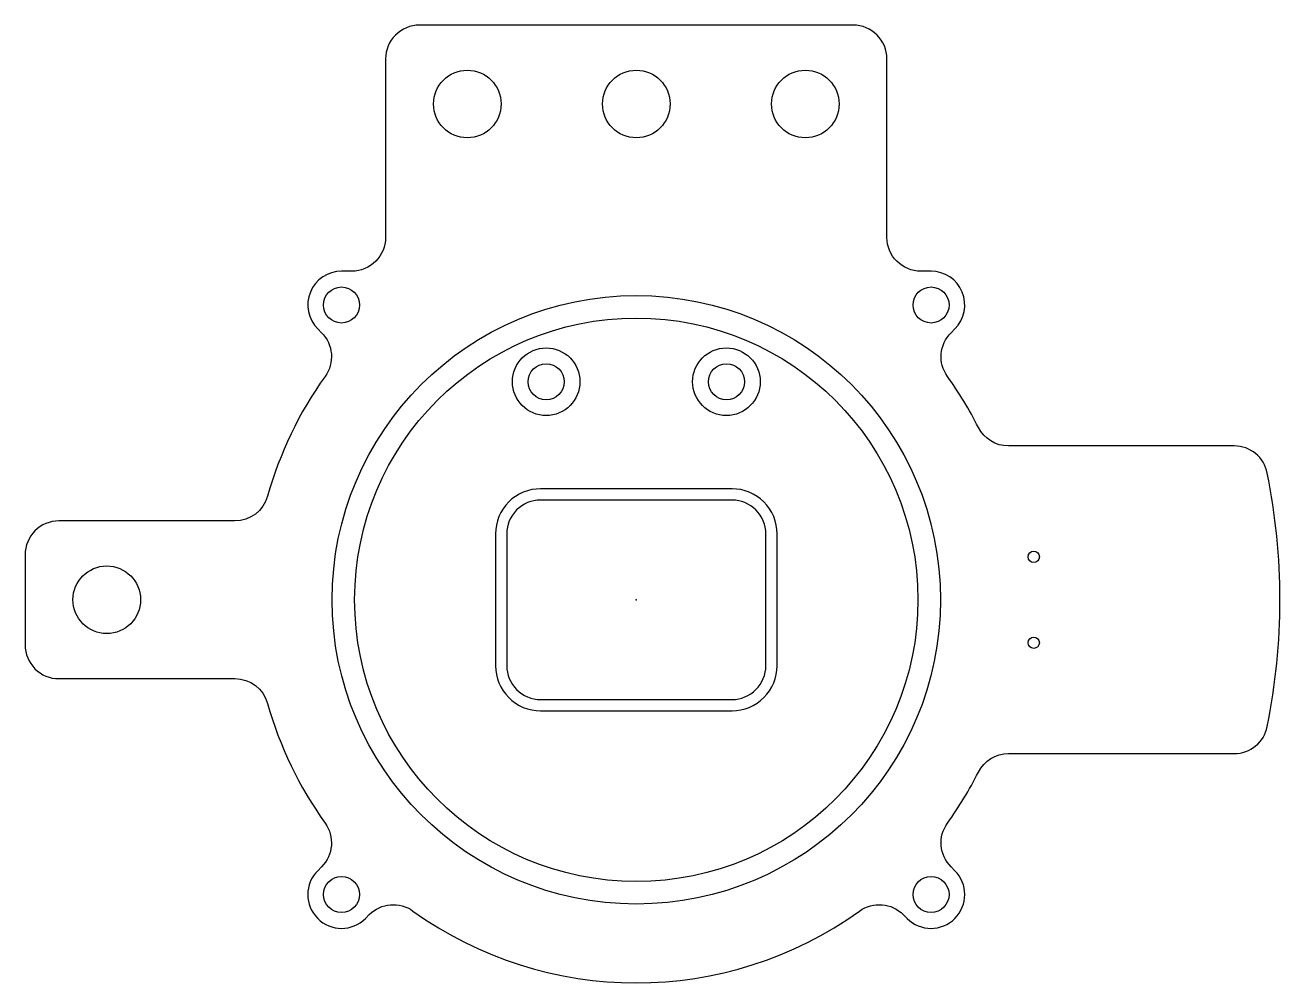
# Model space of a CAD drawing. Header units: millimetres. Extents: x -54 to 57, y -34 to 51.
import ezdxf

# ---------------------------------------------------------------- set-up
doc = ezdxf.new("R2010")
doc.units = ezdxf.units.MM
doc.layers.get('0').update_dxf_attribs({"linetype": 'CONTINUOUS'})

msp = doc.modelspace()

# ---------------------------------------------------------------- linework, layer by layer
for points in [[(-27.94, -23.7), (-28.28, -24.04, 1), (-24.04, -28.28), (-23.7, -27.94, -0.367273), (-19.82, -27.62, 0.321716), (19.82, -27.62, -0.367273), (23.7, -27.94), (24.04, -28.28, 1), (28.28, -24.04), (27.94, -23.7, -0.367273), (27.62, -19.82, 0.038958), (30.36, -15.3, -0.283237), (33.04, -13.65), (53.07, -13.65, 0.357325), (56.01, -11.24, 0.099353), (56.01, 11.24, 0.357325), (53.07, 13.65), (33.04, 13.65, -0.283237), (30.36, 15.3, 0.038958), (27.62, 19.82, -0.367273), (27.94, 23.7), (28.28, 24.04, 0.668179), (26.16, 29.16), (25.25, 29.16, -0.414214), (22.25, 32.16), (22.25, 48, 0.414214), (19.25, 51), (-19.25, 51, 0.414214), (-22.25, 48), (-22.25, 32.16, -0.414214), (-25.25, 29.16), (-26.16, 29.16, 0.668179), (-28.28, 24.04), (-27.94, 23.7, -0.367273), (-27.62, 19.82, 0.087433), (-32.73, 9.19, -0.336147), (-35.62, 7), (-51.25, 7, 0.414214), (-54.25, 4), (-54.25, -4, 0.414214), (-51.25, -7), (-35.62, -7, -0.336147), (-32.73, -9.19, 0.087433), (-27.62, -19.82, -0.367273)], [(-8.5, -9.85), (8.5, -9.85, 0.414214), (12.5, -5.85), (12.5, 5.85, 0.414214), (8.5, 9.85), (-8.5, 9.85, 0.414214), (-12.5, 5.85), (-12.5, -5.85, 0.414214)], [(8.5, 8.85), (-8.5, 8.85, 0.414214), (-11.5, 5.85), (-11.5, -5.85, 0.414214), (-8.5, -8.85), (8.5, -8.85, 0.414214), (11.5, -5.85), (11.5, 5.85, 0.414214)]]:
    msp.add_lwpolyline(points, format="xyb", close=True)
for centre, radius in [((-15, 44), 3), ((0, 44), 3), ((15, 44), 3), ((-26.16, 26.16), 1.6), ((0, 0), 27), ((26.16, 26.16), 1.6), ((0, 0), 25), ((-8, 19.35), 3), ((8, 19.35), 3), ((-8, 19.35), 1.6), ((8, 19.35), 1.6), ((35.28, 3.81), 0.5), ((-47, 0), 3), ((35.28, -3.81), 0.5), ((-26.16, -26.16), 1.6), ((26.16, -26.16), 1.6)]:
    msp.add_circle(centre, radius)
msp.add_point((0, 0))

doc.saveas('drawing.dxf')
